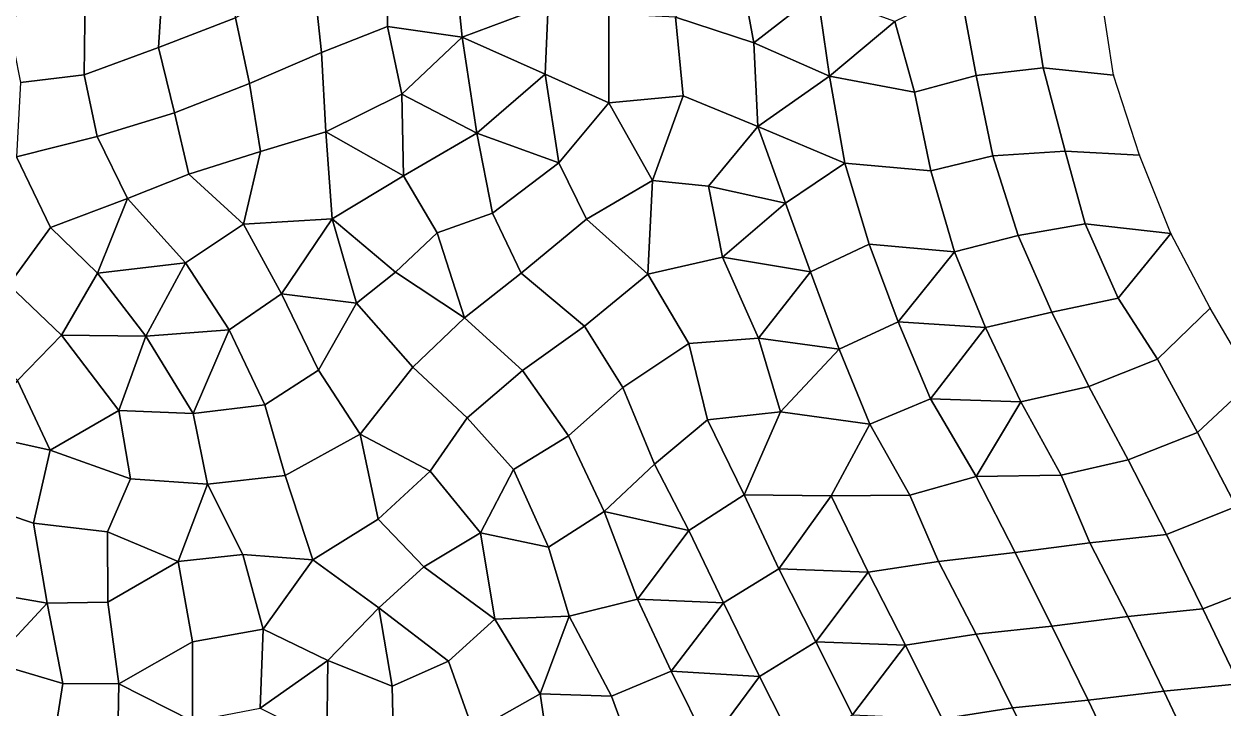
# Model space of a CAD drawing. Extents: x 380827 to 407438, y 6452886 to 6483357.
# Drawn here: x 389586 to 391290, y 6460430 to 6461401 of the extents above; entities that cross this region are included whole.
import ezdxf

# ---------------------------------------------------------------- set-up
doc = ezdxf.new("R2010")
doc.units = 0
for name, color, linetype in [('MESH_BOUND', 25, 'CONTINUOUS'), ('MESH_ELEMS', 18, 'CONTINUOUS'), ('MESH_NODES', 18, 'CONTINUOUS')]:
    doc.layers.add(name, color=color, linetype=linetype)

msp = doc.modelspace()

# ---------------------------------------------------------------- linework, layer by layer
at = {"layer": 'MESH_BOUND', "color": 25}
for points in [[(391134.374, 6461328.75, 0.001), (391116.439, 6461446.69, -0.007)], [(391171.399, 6461215.07, 0.001), (391134.374, 6461328.75, 0.001)], [(391215.744, 6461103.86, -0.003), (391171.399, 6461215.07, 0.001)], [(391271.408, 6460997.89, -0.003), (391215.744, 6461103.86, -0.003)], [(391332.056, 6460894.66, -0.005), (391271.408, 6460997.89, -0.003)]]:
    msp.add_polyline3d(points, dxfattribs=at)
at = {"layer": 'MESH_ELEMS', "color": 178}
for points in [[(390197.522, 6461493.98, -2.33), (390208.848, 6461382.65, -1.978), (390330.913, 6461427.93, -2.195), (390303.387, 6461553.18, -2.513)], [(389784.901, 6461486.44, -5.075), (389777.451, 6461367.98, -5.063), (389886.534, 6461409.96, -4.87), (389891.932, 6461528.16, -4.896)], [(390008.975, 6461360.8, -3.052), (390102.707, 6461397.76, -2.614), (390102.982, 6461496.61, -2.445), (389997.289, 6461471.88, -4.606)], [(390102.982, 6461496.61, -2.445), (390102.707, 6461397.76, -2.614), (390208.848, 6461382.65, -1.978), (390197.522, 6461493.98, -2.33)], [(390599.708, 6461502.75, -2.413), (390511.966, 6461411.34, -2.375), (390623.448, 6461374.45, -1.92), (390599.708, 6461502.75, -2.413)], [(390713.558, 6461445.43, -1.792), (390599.708, 6461502.75, -2.413), (390623.448, 6461374.45, -1.92), (390713.558, 6461445.43, -1.792)], [(389671.957, 6461329.3, -5.194), (389777.451, 6461367.98, -5.063), (389784.901, 6461486.44, -5.075), (389673.01, 6461443.41, -5.192)], [(389886.534, 6461409.96, -4.87), (389906.832, 6461316.84, -4.743), (390008.975, 6461360.8, -3.052), (389997.289, 6461471.88, -4.606)], [(390939.193, 6461328.5, -0.008), (391034.572, 6461339.1, 0.012), (391015.511, 6461458.82, -0.428), (390916.348, 6461450.37, -0.01)], [(391015.511, 6461458.82, -0.428), (391034.572, 6461339.1, 0.012), (391134.374, 6461328.75, 0.001), (391116.439, 6461446.69, -0.007)], [(389581.373, 6461318.5, -5.197), (389671.957, 6461329.3, -5.194), (389673.01, 6461443.41, -5.192), (389563.3, 6461409.23, -5.075)], [(390713.558, 6461445.43, -1.792), (390623.448, 6461374.45, -1.92), (390730.805, 6461327.48, -1.744), (390713.558, 6461445.43, -1.792)], [(390823.778, 6461405.1, -1.715), (390713.558, 6461445.43, -1.792), (390730.805, 6461327.48, -1.744), (390823.778, 6461405.1, -1.715)], [(390823.778, 6461405.1, -1.715), (390851.301, 6461304.7, -0.01), (390939.193, 6461328.5, -0.008), (390916.348, 6461450.37, -0.01)], [(390330.913, 6461427.93, -2.195), (390208.848, 6461382.65, -1.978), (390326.542, 6461330.16, -2.12), (390330.913, 6461427.93, -2.195)], [(390330.913, 6461427.93, -2.195), (390326.542, 6461330.16, -2.12), (390417.431, 6461289.68, -2.334), (390417.267, 6461415.87, -2.351)], [(389777.451, 6461367.98, -5.063), (389799.878, 6461275.07, -4.993), (389906.832, 6461316.84, -4.743), (389886.534, 6461409.96, -4.87)], [(390417.267, 6461415.87, -2.351), (390417.431, 6461289.68, -2.334), (390522.867, 6461299.5, -2.04), (390511.966, 6461411.34, -2.375)], [(390522.867, 6461299.5, -2.04), (390628.706, 6461256.01, -0.293), (390623.448, 6461374.45, -1.92), (390511.966, 6461411.34, -2.375)], [(390008.975, 6461360.8, -3.052), (390014.984, 6461248.24, -0.584), (390123.062, 6461301.99, -0.871), (390102.707, 6461397.76, -2.614)], [(390208.848, 6461382.65, -1.978), (390102.707, 6461397.76, -2.614), (390123.062, 6461301.99, -0.871), (390208.848, 6461382.65, -1.978)], [(390823.778, 6461405.1, -1.715), (390730.805, 6461327.48, -1.744), (390851.301, 6461304.7, -0.01), (390823.778, 6461405.1, -1.715)], [(390208.848, 6461382.65, -1.978), (390123.062, 6461301.99, -0.871), (390229.576, 6461246.55, -1.044), (390208.848, 6461382.65, -1.978)], [(390326.542, 6461330.16, -2.12), (390208.848, 6461382.65, -1.978), (390229.576, 6461246.55, -1.044), (390326.542, 6461330.16, -2.12)], [(390730.805, 6461327.48, -1.744), (390623.448, 6461374.45, -1.92), (390628.706, 6461256.01, -0.293), (390730.805, 6461327.48, -1.744)], [(389671.957, 6461329.3, -5.194), (389690.355, 6461241.53, -5.144), (389799.878, 6461275.07, -4.993), (389777.451, 6461367.98, -5.063)], [(389922.187, 6461220.54, -3.383), (390014.984, 6461248.24, -0.584), (390008.975, 6461360.8, -3.052), (389906.832, 6461316.84, -4.743)], [(390939.193, 6461328.5, -0.008), (390962.945, 6461214.28, -0.01), (391065.544, 6461220.84, -0.011), (391034.572, 6461339.1, 0.012)], [(391034.572, 6461339.1, 0.012), (391065.544, 6461220.84, -0.011), (391171.399, 6461215.07, 0.001), (391134.374, 6461328.75, 0.001)], [(389575.779, 6461212.52, -5.234), (389690.355, 6461241.53, -5.144), (389671.957, 6461329.3, -5.194), (389581.373, 6461318.5, -5.197)], [(390326.542, 6461330.16, -2.12), (390229.576, 6461246.55, -1.044), (390345.988, 6461204.33, -2.23), (390326.542, 6461330.16, -2.12)], [(390417.431, 6461289.68, -2.334), (390326.542, 6461330.16, -2.12), (390345.988, 6461204.33, -2.23), (390417.431, 6461289.68, -2.334)], [(390730.805, 6461327.48, -1.744), (390628.706, 6461256.01, -0.293), (390752.352, 6461203.9, -0.011), (390730.805, 6461327.48, -1.744)], [(390730.805, 6461327.48, -1.744), (390752.352, 6461203.9, -0.011), (390874.552, 6461192.67, -0.01), (390851.301, 6461304.7, -0.01)], [(390874.552, 6461192.67, -0.01), (390962.945, 6461214.28, -0.01), (390939.193, 6461328.5, -0.008), (390851.301, 6461304.7, -0.01)], [(389799.878, 6461275.07, -4.993), (389820.393, 6461187.94, -4.907), (389922.187, 6461220.54, -3.383), (389906.832, 6461316.84, -4.743)], [(390123.062, 6461301.99, -0.871), (390014.984, 6461248.24, -0.584), (390125.423, 6461185.76, -0.453), (390123.062, 6461301.99, -0.871)], [(390229.576, 6461246.55, -1.044), (390123.062, 6461301.99, -0.871), (390125.423, 6461185.76, -0.453), (390229.576, 6461246.55, -1.044)], [(390345.988, 6461204.33, -2.23), (390385.607, 6461124.13, -0.257), (390479.119, 6461179.01, -0.351), (390417.431, 6461289.68, -2.334)], [(390522.867, 6461299.5, -2.04), (390417.431, 6461289.68, -2.334), (390479.119, 6461179.01, -0.351), (390522.867, 6461299.5, -2.04)], [(390479.119, 6461179.01, -0.351), (390558.757, 6461171.23, -0.306), (390628.706, 6461256.01, -0.293), (390522.867, 6461299.5, -2.04)], [(389690.355, 6461241.53, -5.144), (389733.209, 6461153.8, -5.049), (389820.393, 6461187.94, -4.907), (389799.878, 6461275.07, -4.993)], [(390668.415, 6461146.82, -0.01), (390628.706, 6461256.01, -0.293), (390558.757, 6461171.23, -0.306), (390668.415, 6461146.82, -0.01)], [(390752.352, 6461203.9, -0.011), (390628.706, 6461256.01, -0.293), (390668.415, 6461146.82, -0.01), (390752.352, 6461203.9, -0.011)], [(389575.779, 6461212.52, -5.234), (389623.84, 6461112.38, -5.196), (389733.209, 6461153.8, -5.049), (389690.355, 6461241.53, -5.144)], [(389898.011, 6461117.35, -1.968), (390024.105, 6461124.48, -0.482), (390014.984, 6461248.24, -0.584), (389922.187, 6461220.54, -3.383)], [(390125.423, 6461185.76, -0.453), (390014.984, 6461248.24, -0.584), (390024.105, 6461124.48, -0.482), (390125.423, 6461185.76, -0.453)], [(390125.423, 6461185.76, -0.453), (390173.305, 6461104.64, -0.587), (390251.842, 6461132.84, -1.991), (390229.576, 6461246.55, -1.044)], [(390345.988, 6461204.33, -2.23), (390229.576, 6461246.55, -1.044), (390251.842, 6461132.84, -1.991), (390345.988, 6461204.33, -2.23)], [(389922.187, 6461220.54, -3.383), (389820.393, 6461187.94, -4.907), (389898.011, 6461117.35, -1.968), (389922.187, 6461220.54, -3.383)], [(390962.945, 6461214.28, -0.01), (390998.888, 6461101.11, -0.01), (391094.136, 6461117.54, -0.01), (391065.544, 6461220.84, -0.011)], [(391065.544, 6461220.84, -0.011), (391094.136, 6461117.54, -0.01), (391215.744, 6461103.86, -0.003), (391171.399, 6461215.07, 0.001)], [(389485.996, 6461125.01, -5.191), (389564.922, 6461031.1, -5.296), (389623.84, 6461112.38, -5.196), (389575.779, 6461212.52, -5.234)], [(390251.842, 6461132.84, -1.991), (390292.596, 6461047.6, -1.951), (390385.607, 6461124.13, -0.257), (390345.988, 6461204.33, -2.23)], [(390668.415, 6461146.82, -0.01), (390703.851, 6461049.31, -0.017), (390786.937, 6461088.61, -0.013), (390752.352, 6461203.9, -0.011)], [(390786.937, 6461088.61, -0.013), (390908.143, 6461077.84, -0.01), (390874.552, 6461192.67, -0.01), (390752.352, 6461203.9, -0.011)], [(390874.552, 6461192.67, -0.01), (390908.143, 6461077.84, -0.01), (390998.888, 6461101.11, -0.01), (390962.945, 6461214.28, -0.01)], [(389733.209, 6461153.8, -5.049), (389815.619, 6461062.08, -4.594), (389898.011, 6461117.35, -1.968), (389820.393, 6461187.94, -4.907)], [(390024.105, 6461124.48, -0.482), (390114.062, 6461048.75, -0.479), (390173.305, 6461104.64, -0.587), (390125.423, 6461185.76, -0.453)], [(390479.119, 6461179.01, -0.351), (390385.607, 6461124.13, -0.257), (390472.612, 6461046.04, -0.45), (390479.119, 6461179.01, -0.351)], [(390479.119, 6461179.01, -0.351), (390472.612, 6461046.04, -0.45), (390578.858, 6461070.03, -0.16), (390558.757, 6461171.23, -0.306)], [(390668.415, 6461146.82, -0.01), (390558.757, 6461171.23, -0.306), (390578.858, 6461070.03, -0.16), (390668.415, 6461146.82, -0.01)], [(389733.209, 6461153.8, -5.049), (389623.84, 6461112.38, -5.196), (389690.765, 6461047.64, -5.127), (389733.209, 6461153.8, -5.049)], [(389733.209, 6461153.8, -5.049), (389690.765, 6461047.64, -5.127), (389815.619, 6461062.08, -4.594), (389733.209, 6461153.8, -5.049)], [(390668.415, 6461146.82, -0.01), (390578.858, 6461070.03, -0.16), (390703.851, 6461049.31, -0.017), (390668.415, 6461146.82, -0.01)], [(390024.105, 6461124.48, -0.482), (389898.011, 6461117.35, -1.968), (389952.301, 6461018.18, -0.616), (390024.105, 6461124.48, -0.482)], [(390024.105, 6461124.48, -0.482), (389952.301, 6461018.18, -0.616), (390058.656, 6461004.93, -0.493), (390024.105, 6461124.48, -0.482)], [(390114.062, 6461048.75, -0.479), (390024.105, 6461124.48, -0.482), (390058.656, 6461004.93, -0.493), (390114.062, 6461048.75, -0.479)], [(390212.061, 6460984.2, -1.571), (390292.596, 6461047.6, -1.951), (390251.842, 6461132.84, -1.991), (390173.305, 6461104.64, -0.587)], [(390292.596, 6461047.6, -1.951), (390382.533, 6460972.18, -0.287), (390472.612, 6461046.04, -0.45), (390385.607, 6461124.13, -0.257)], [(390998.888, 6461101.11, -0.01), (391046.646, 6460992.34, -0.01), (391140.963, 6461012.2, -0.01), (391094.136, 6461117.54, -0.01)], [(391215.744, 6461103.86, -0.003), (391094.136, 6461117.54, -0.01), (391140.963, 6461012.2, -0.01), (391215.744, 6461103.86, -0.003)], [(389564.922, 6461031.1, -5.296), (389639.394, 6460959.55, -5.213), (389690.765, 6461047.64, -5.127), (389623.84, 6461112.38, -5.196)], [(389877.835, 6460967.03, -1.053), (389952.301, 6461018.18, -0.616), (389898.011, 6461117.35, -1.968), (389815.619, 6461062.08, -4.594)], [(390173.305, 6461104.64, -0.587), (390114.062, 6461048.75, -0.479), (390212.061, 6460984.2, -1.571), (390173.305, 6461104.64, -0.587)], [(390908.143, 6461077.84, -0.01), (390952.263, 6460970.21, -0.01), (391046.646, 6460992.34, -0.01), (390998.888, 6461101.11, -0.01)], [(391140.963, 6461012.2, -0.01), (391196.988, 6460925.59, -0.01), (391271.408, 6460997.89, -0.003), (391215.744, 6461103.86, -0.003)], [(390744.453, 6460939.54, -0.121), (390828.185, 6460978.18, -0.08), (390786.937, 6461088.61, -0.013), (390703.851, 6461049.31, -0.017)], [(390908.143, 6461077.84, -0.01), (390786.937, 6461088.61, -0.013), (390828.185, 6460978.18, -0.08), (390908.143, 6461077.84, -0.01)], [(390472.612, 6461046.04, -0.45), (390530.71, 6460947.71, -0.607), (390630.056, 6460955.34, -0.435), (390578.858, 6461070.03, -0.16)], [(390703.851, 6461049.31, -0.017), (390578.858, 6461070.03, -0.16), (390630.056, 6460955.34, -0.435), (390703.851, 6461049.31, -0.017)], [(390908.143, 6461077.84, -0.01), (390828.185, 6460978.18, -0.08), (390952.263, 6460970.21, -0.01), (390908.143, 6461077.84, -0.01)], [(389815.619, 6461062.08, -4.594), (389690.765, 6461047.64, -5.127), (389759.557, 6460958.26, -3.478), (389815.619, 6461062.08, -4.594)], [(389815.619, 6461062.08, -4.594), (389759.557, 6460958.26, -3.478), (389877.835, 6460967.03, -1.053), (389815.619, 6461062.08, -4.594)], [(390703.851, 6461049.31, -0.017), (390630.056, 6460955.34, -0.435), (390744.453, 6460939.54, -0.121), (390703.851, 6461049.31, -0.017)], [(389690.765, 6461047.64, -5.127), (389639.394, 6460959.55, -5.213), (389759.557, 6460958.26, -3.478), (389690.765, 6461047.64, -5.127)], [(390058.656, 6461004.93, -0.493), (390138.958, 6460913.97, -0.604), (390212.061, 6460984.2, -1.571), (390114.062, 6461048.75, -0.479)], [(390212.061, 6460984.2, -1.571), (390294.789, 6460909.17, -0.602), (390382.533, 6460972.18, -0.287), (390292.596, 6461047.6, -1.951)], [(390382.533, 6460972.18, -0.287), (390437.321, 6460885.24, -0.664), (390530.71, 6460947.71, -0.607), (390472.612, 6461046.04, -0.45)], [(389497.697, 6460968.99, -5.393), (389576.93, 6460894.95, -5.386), (389639.394, 6460959.55, -5.213), (389564.922, 6461031.1, -5.296)], [(389877.835, 6460967.03, -1.053), (389928.33, 6460860.61, -0.51), (390004.63, 6460909.76, -0.463), (389952.301, 6461018.18, -0.616)], [(390058.656, 6461004.93, -0.493), (389952.301, 6461018.18, -0.616), (390004.63, 6460909.76, -0.463), (390058.656, 6461004.93, -0.493)], [(390004.63, 6460909.76, -0.463), (390064.081, 6460818.87, -0.615), (390138.958, 6460913.97, -0.604), (390058.656, 6461004.93, -0.493)], [(391046.646, 6460992.34, -0.01), (391099.141, 6460886.46, -0.01), (391196.988, 6460925.59, -0.01), (391140.963, 6461012.2, -0.01)], [(390138.958, 6460913.97, -0.604), (390215.926, 6460842.09, -1.24), (390294.789, 6460909.17, -0.602), (390212.061, 6460984.2, -1.571)], [(390952.263, 6460970.21, -0.01), (391002.569, 6460864.76, -0.029), (391099.141, 6460886.46, -0.01), (391046.646, 6460992.34, -0.01)], [(391253.569, 6460821.26, -0.01), (391332.056, 6460894.66, -0.005), (391271.408, 6460997.89, -0.003), (391196.988, 6460925.59, -0.01)], [(389877.835, 6460967.03, -1.053), (389759.557, 6460958.26, -3.478), (389826.775, 6460848.44, -1.53), (389877.835, 6460967.03, -1.053)], [(389877.835, 6460967.03, -1.053), (389826.775, 6460848.44, -1.53), (389928.33, 6460860.61, -0.51), (389877.835, 6460967.03, -1.053)], [(390294.789, 6460909.17, -0.602), (390359.89, 6460816.37, -0.673), (390437.321, 6460885.24, -0.664), (390382.533, 6460972.18, -0.287)], [(390744.453, 6460939.54, -0.121), (390787.933, 6460833.03, -0.266), (390874.131, 6460869.17, -0.329), (390828.185, 6460978.18, -0.08)], [(390952.263, 6460970.21, -0.01), (390828.185, 6460978.18, -0.08), (390874.131, 6460869.17, -0.329), (390952.263, 6460970.21, -0.01)], [(390952.263, 6460970.21, -0.01), (390874.131, 6460869.17, -0.329), (391002.569, 6460864.76, -0.029), (390952.263, 6460970.21, -0.01)], [(389576.93, 6460894.95, -5.386), (389623.221, 6460796.08, -1.813), (389720.944, 6460852.27, -1.117), (389639.394, 6460959.55, -5.213)], [(389759.557, 6460958.26, -3.478), (389639.394, 6460959.55, -5.213), (389720.944, 6460852.27, -1.117), (389759.557, 6460958.26, -3.478)], [(389759.557, 6460958.26, -3.478), (389720.944, 6460852.27, -1.117), (389826.775, 6460848.44, -1.53), (389759.557, 6460958.26, -3.478)], [(390437.321, 6460885.24, -0.664), (390482.175, 6460776.12, -0.551), (390557.536, 6460839.13, -0.63), (390530.71, 6460947.71, -0.607)], [(390530.71, 6460947.71, -0.607), (390557.536, 6460839.13, -0.63), (390661.187, 6460850.77, -0.468), (390630.056, 6460955.34, -0.435)], [(390744.453, 6460939.54, -0.121), (390630.056, 6460955.34, -0.435), (390661.187, 6460850.77, -0.468), (390744.453, 6460939.54, -0.121)], [(390744.453, 6460939.54, -0.121), (390661.187, 6460850.77, -0.468), (390787.933, 6460833.03, -0.266), (390744.453, 6460939.54, -0.121)], [(390064.081, 6460818.87, -0.615), (390163.189, 6460766.4, -0.676), (390215.926, 6460842.09, -1.24), (390138.958, 6460913.97, -0.604)], [(391099.141, 6460886.46, -0.01), (391154.91, 6460782.27, -0.013), (391253.569, 6460821.26, -0.01), (391196.988, 6460925.59, -0.01)], [(389928.33, 6460860.61, -0.51), (389957.542, 6460759.98, -0.608), (390064.081, 6460818.87, -0.615), (390004.63, 6460909.76, -0.463)], [(390215.926, 6460842.09, -1.24), (390281.991, 6460768.66, -0.766), (390359.89, 6460816.37, -0.673), (390294.789, 6460909.17, -0.602)], [(389576.93, 6460894.95, -5.386), (389512.69, 6460820.54, -5.882), (389623.221, 6460796.08, -1.813), (389576.93, 6460894.95, -5.386)], [(390359.89, 6460816.37, -0.673), (390410.545, 6460708.88, -0.913), (390482.175, 6460776.12, -0.551), (390437.321, 6460885.24, -0.664)], [(391002.569, 6460864.76, -0.029), (391059.873, 6460760.63, -0.174), (391154.91, 6460782.27, -0.013), (391099.141, 6460886.46, -0.01)], [(391308.399, 6460716.33, -0.01), (391388.746, 6460789.23, -0.001), (391332.056, 6460894.66, -0.005), (391253.569, 6460821.26, -0.01)], [(390787.933, 6460833.03, -0.266), (390844.999, 6460732.23, -0.479), (390938.931, 6460758.55, -0.533), (390874.131, 6460869.17, -0.329)], [(391002.569, 6460864.76, -0.029), (390874.131, 6460869.17, -0.329), (390938.931, 6460758.55, -0.533), (391002.569, 6460864.76, -0.029)], [(391002.569, 6460864.76, -0.029), (390938.931, 6460758.55, -0.533), (391059.873, 6460760.63, -0.174), (391002.569, 6460864.76, -0.029)], [(389720.944, 6460852.27, -1.117), (389623.221, 6460796.08, -1.813), (389737.736, 6460755.51, -1.341), (389720.944, 6460852.27, -1.117)], [(389737.736, 6460755.51, -1.341), (389847.212, 6460748, -1.203), (389826.775, 6460848.44, -1.53), (389720.944, 6460852.27, -1.117)], [(389826.775, 6460848.44, -1.53), (389847.212, 6460748, -1.203), (389957.542, 6460759.98, -0.608), (389928.33, 6460860.61, -0.51)], [(390661.187, 6460850.77, -0.468), (390557.536, 6460839.13, -0.63), (390609.315, 6460732.69, -0.347), (390661.187, 6460850.77, -0.468)], [(390609.315, 6460732.69, -0.347), (390733.058, 6460731.23, -0.386), (390787.933, 6460833.03, -0.266), (390661.187, 6460850.77, -0.468)], [(390163.189, 6460766.4, -0.676), (390234.925, 6460678.95, -1.622), (390281.991, 6460768.66, -0.766), (390215.926, 6460842.09, -1.24)], [(390482.175, 6460776.12, -0.551), (390530.915, 6460682.09, -0.948), (390609.315, 6460732.69, -0.347), (390557.536, 6460839.13, -0.63)], [(390844.999, 6460732.23, -0.479), (390787.933, 6460833.03, -0.266), (390733.058, 6460731.23, -0.386), (390844.999, 6460732.23, -0.479)], [(389494.098, 6460728, -6.489), (389599.834, 6460692.67, -4.58), (389623.221, 6460796.08, -1.813), (389512.69, 6460820.54, -5.882)], [(389957.542, 6460759.98, -0.608), (389996.767, 6460640.4, -0.949), (390089.371, 6460698.19, -0.845), (390064.081, 6460818.87, -0.615)], [(390163.189, 6460766.4, -0.676), (390064.081, 6460818.87, -0.615), (390089.371, 6460698.19, -0.845), (390163.189, 6460766.4, -0.676)], [(390281.991, 6460768.66, -0.766), (390331.595, 6460658.19, -1.118), (390410.545, 6460708.88, -0.913), (390359.89, 6460816.37, -0.673)], [(391209.572, 6460676.41, -0.019), (391308.399, 6460716.33, -0.01), (391253.569, 6460821.26, -0.01), (391154.91, 6460782.27, -0.013)], [(389599.834, 6460692.67, -4.58), (389705.042, 6460680.01, -1.858), (389737.736, 6460755.51, -1.341), (389623.221, 6460796.08, -1.813)], [(391059.873, 6460760.63, -0.174), (391100.679, 6460664.31, -0.237), (391209.572, 6460676.41, -0.019), (391154.91, 6460782.27, -0.013)], [(389847.212, 6460748, -1.203), (389897.326, 6460647.85, -0.935), (389996.767, 6460640.4, -0.949), (389957.542, 6460759.98, -0.608)], [(390089.371, 6460698.19, -0.845), (390154.509, 6460630.65, -1.121), (390234.925, 6460678.95, -1.622), (390163.189, 6460766.4, -0.676)], [(390281.991, 6460768.66, -0.766), (390234.925, 6460678.95, -1.622), (390331.595, 6460658.19, -1.118), (390281.991, 6460768.66, -0.766)], [(390482.175, 6460776.12, -0.551), (390410.545, 6460708.88, -0.913), (390530.915, 6460682.09, -0.948), (390482.175, 6460776.12, -0.551)], [(390938.931, 6460758.55, -0.533), (390994.366, 6460650.61, -0.519), (391100.679, 6460664.31, -0.237), (391059.873, 6460760.63, -0.174)], [(389737.736, 6460755.51, -1.341), (389705.042, 6460680.01, -1.858), (389805.482, 6460637.78, -1.192), (389847.212, 6460748, -1.203)], [(389847.212, 6460748, -1.203), (389805.482, 6460637.78, -1.192), (389897.326, 6460647.85, -0.935), (389847.212, 6460748, -1.203)], [(390844.999, 6460732.23, -0.479), (390885.422, 6460638.17, -0.694), (390994.366, 6460650.61, -0.519), (390938.931, 6460758.55, -0.533)], [(389490.643, 6460601.07, -6.793), (389619.288, 6460578.98, -5.55), (389599.834, 6460692.67, -4.58), (389494.098, 6460728, -6.489)], [(390530.915, 6460682.09, -0.948), (390580.168, 6460579.18, -0.622), (390658.831, 6460627.75, -0.53), (390609.315, 6460732.69, -0.347)], [(390733.058, 6460731.23, -0.386), (390609.315, 6460732.69, -0.347), (390658.831, 6460627.75, -0.53), (390733.058, 6460731.23, -0.386)], [(390733.058, 6460731.23, -0.386), (390658.831, 6460627.75, -0.53), (390785.924, 6460622.75, -0.629), (390733.058, 6460731.23, -0.386)], [(390733.058, 6460731.23, -0.386), (390785.924, 6460622.75, -0.629), (390885.422, 6460638.17, -0.694), (390844.999, 6460732.23, -0.479)], [(390331.595, 6460658.19, -1.118), (390360.963, 6460560.57, -1.321), (390458.029, 6460584.32, -1.07), (390410.545, 6460708.88, -0.913)], [(390530.915, 6460682.09, -0.948), (390410.545, 6460708.88, -0.913), (390458.029, 6460584.32, -1.07), (390530.915, 6460682.09, -0.948)], [(391261.233, 6460570.96, -0.224), (391360.904, 6460609.47, -0.01), (391308.399, 6460716.33, -0.01), (391209.572, 6460676.41, -0.019)], [(389599.834, 6460692.67, -4.58), (389619.288, 6460578.98, -5.55), (389705.517, 6460580.14, -4.002), (389705.042, 6460680.01, -1.858)], [(389996.767, 6460640.4, -0.949), (390090.591, 6460572.12, -0.881), (390154.509, 6460630.65, -1.121), (390089.371, 6460698.19, -0.845)], [(389705.042, 6460680.01, -1.858), (389705.517, 6460580.14, -4.002), (389805.482, 6460637.78, -1.192), (389705.042, 6460680.01, -1.858)], [(390234.925, 6460678.95, -1.622), (390154.509, 6460630.65, -1.121), (390255.369, 6460556.25, -1.444), (390234.925, 6460678.95, -1.622)], [(390234.925, 6460678.95, -1.622), (390255.369, 6460556.25, -1.444), (390360.963, 6460560.57, -1.321), (390331.595, 6460658.19, -1.118)], [(390530.915, 6460682.09, -0.948), (390458.029, 6460584.32, -1.07), (390580.168, 6460579.18, -0.622), (390530.915, 6460682.09, -0.948)], [(391154.462, 6460559.97, -0.446), (391261.233, 6460570.96, -0.224), (391209.572, 6460676.41, -0.019), (391100.679, 6460664.31, -0.237)], [(390994.366, 6460650.61, -0.519), (391046.6, 6460546.29, -1.64), (391154.462, 6460559.97, -0.446), (391100.679, 6460664.31, -0.237)], [(389805.482, 6460637.78, -1.192), (389825.875, 6460524.11, -1.759), (389926.067, 6460541.89, -1.245), (389897.326, 6460647.85, -0.935)], [(389996.767, 6460640.4, -0.949), (389897.326, 6460647.85, -0.935), (389926.067, 6460541.89, -1.245), (389996.767, 6460640.4, -0.949)], [(389926.067, 6460541.89, -1.245), (390018.01, 6460497.2, -1.539), (390090.591, 6460572.12, -0.881), (389996.767, 6460640.4, -0.949)], [(390885.422, 6460638.17, -0.694), (390939.052, 6460534.91, -0.547), (391046.6, 6460546.29, -1.64), (390994.366, 6460650.61, -0.519)], [(389705.517, 6460580.14, -4.002), (389720.957, 6460464.4, -5.844), (389825.875, 6460524.11, -1.759), (389805.482, 6460637.78, -1.192)], [(390154.509, 6460630.65, -1.121), (390090.591, 6460572.12, -0.881), (390189.175, 6460496.4, -1.489), (390255.369, 6460556.25, -1.444)], [(390580.168, 6460579.18, -0.622), (390631.314, 6460474.86, -0.775), (390711.271, 6460524.11, -0.691), (390658.831, 6460627.75, -0.53)], [(390785.924, 6460622.75, -0.629), (390658.831, 6460627.75, -0.53), (390711.271, 6460524.11, -0.691), (390785.924, 6460622.75, -0.629)], [(390785.924, 6460622.75, -0.629), (390838.622, 6460519.29, -0.702), (390939.052, 6460534.91, -0.547), (390885.422, 6460638.17, -0.694)], [(390785.924, 6460622.75, -0.629), (390711.271, 6460524.11, -0.691), (390838.622, 6460519.29, -0.702), (390785.924, 6460622.75, -0.629)], [(391261.233, 6460570.96, -0.224), (391312.477, 6460464.17, -0.089), (391412.037, 6460501.8, -0.01), (391360.904, 6460609.47, -0.01)], [(389619.288, 6460578.98, -5.55), (389490.643, 6460601.07, -6.793), (389540.464, 6460494.36, -6.753), (389619.288, 6460578.98, -5.55)], [(389619.288, 6460578.98, -5.55), (389540.464, 6460494.36, -6.753), (389641.468, 6460464.71, -6.325), (389619.288, 6460578.98, -5.55)], [(389641.468, 6460464.71, -6.325), (389720.957, 6460464.4, -5.844), (389705.517, 6460580.14, -4.002), (389619.288, 6460578.98, -5.55)], [(390360.963, 6460560.57, -1.321), (390420.987, 6460446.54, -1.369), (390505.879, 6460482.32, -0.907), (390458.029, 6460584.32, -1.07)], [(390580.168, 6460579.18, -0.622), (390458.029, 6460584.32, -1.07), (390505.879, 6460482.32, -0.907), (390580.168, 6460579.18, -0.622)], [(390580.168, 6460579.18, -0.622), (390505.879, 6460482.32, -0.907), (390631.314, 6460474.86, -0.775), (390580.168, 6460579.18, -0.622)], [(390109.246, 6460461.02, -1.632), (390090.591, 6460572.12, -0.881), (390018.01, 6460497.2, -1.539), (390109.246, 6460461.02, -1.632)], [(390090.591, 6460572.12, -0.881), (390109.246, 6460461.02, -1.632), (390189.175, 6460496.4, -1.489), (390090.591, 6460572.12, -0.881)], [(390189.175, 6460496.4, -1.489), (390225.051, 6460396.58, -1.735), (390319.73, 6460450.1, -1.85), (390255.369, 6460556.25, -1.444)], [(390360.963, 6460560.57, -1.321), (390255.369, 6460556.25, -1.444), (390319.73, 6460450.1, -1.85), (390360.963, 6460560.57, -1.321)], [(390360.963, 6460560.57, -1.321), (390319.73, 6460450.1, -1.85), (390420.987, 6460446.54, -1.369), (390360.963, 6460560.57, -1.321)], [(391098.447, 6460440.9, -1.91), (391205.904, 6460453.74, -0.825), (391154.462, 6460559.97, -0.446), (391046.6, 6460546.29, -1.64)], [(391205.904, 6460453.74, -0.825), (391312.477, 6460464.17, -0.089), (391261.233, 6460570.96, -0.224), (391154.462, 6460559.97, -0.446)], [(389825.875, 6460524.11, -1.759), (389825.791, 6460411.06, -6.004), (389921.621, 6460429.83, -2.695), (389926.067, 6460541.89, -1.245)], [(390018.01, 6460497.2, -1.539), (389926.067, 6460541.89, -1.245), (389921.621, 6460429.83, -2.695), (390018.01, 6460497.2, -1.539)], [(390939.052, 6460534.91, -0.547), (390991.001, 6460430.01, -1.004), (391098.447, 6460440.9, -1.91), (391046.6, 6460546.29, -1.64)], [(389825.875, 6460524.11, -1.759), (389720.957, 6460464.4, -5.844), (389825.791, 6460411.06, -6.004), (389825.875, 6460524.11, -1.759)], [(390631.314, 6460474.86, -0.775), (390683.712, 6460370.97, -1.353), (390763.614, 6460420.02, -0.829), (390711.271, 6460524.11, -0.691)], [(390838.622, 6460519.29, -0.702), (390711.271, 6460524.11, -0.691), (390763.614, 6460420.02, -0.829), (390838.622, 6460519.29, -0.702)], [(390838.622, 6460519.29, -0.702), (390890.843, 6460414.67, -1.457), (390991.001, 6460430.01, -1.004), (390939.052, 6460534.91, -0.547)], [(390838.622, 6460519.29, -0.702), (390763.614, 6460420.02, -0.829), (390890.843, 6460414.67, -1.457), (390838.622, 6460519.29, -0.702)], [(389539.889, 6460385.46, -6.976), (389626.479, 6460368.54, -6.756), (389641.468, 6460464.71, -6.325), (389540.464, 6460494.36, -6.753)], [(390018.01, 6460497.2, -1.539), (389921.621, 6460429.83, -2.695), (390016.59, 6460381.85, -3.732), (390018.01, 6460497.2, -1.539)], [(390016.59, 6460381.85, -3.732), (390111.621, 6460358.52, -2.358), (390109.246, 6460461.02, -1.632), (390018.01, 6460497.2, -1.539)], [(390109.246, 6460461.02, -1.632), (390111.621, 6460358.52, -2.358), (390225.051, 6460396.58, -1.735), (390189.175, 6460496.4, -1.489)], [(390420.987, 6460446.54, -1.369), (390455.773, 6460352.6, -1.445), (390558.441, 6460376.1, -0.994), (390505.879, 6460482.32, -0.907)], [(390631.314, 6460474.86, -0.775), (390505.879, 6460482.32, -0.907), (390558.441, 6460376.1, -0.994), (390631.314, 6460474.86, -0.775)], [(390631.314, 6460474.86, -0.775), (390558.441, 6460376.1, -0.994), (390683.712, 6460370.97, -1.353), (390631.314, 6460474.86, -0.775)], [(389626.479, 6460368.54, -6.756), (389718.468, 6460336.77, -6.513), (389720.957, 6460464.4, -5.844), (389641.468, 6460464.71, -6.325)], [(389825.791, 6460411.06, -6.004), (389720.957, 6460464.4, -5.844), (389718.468, 6460336.77, -6.513), (389825.791, 6460411.06, -6.004)], [(391148.975, 6460334.53, -1.764), (391256.313, 6460347.06, -3.373), (391205.904, 6460453.74, -0.825), (391098.447, 6460440.9, -1.91)], [(391205.904, 6460453.74, -0.825), (391256.313, 6460347.06, -3.373), (391362.817, 6460356.83, -0.693), (391312.477, 6460464.17, -0.089)], [(390319.73, 6460450.1, -1.85), (390225.051, 6460396.58, -1.735), (390337.757, 6460328.24, -2.088), (390319.73, 6460450.1, -1.85)], [(390319.73, 6460450.1, -1.85), (390337.757, 6460328.24, -2.088), (390455.773, 6460352.6, -1.445), (390420.987, 6460446.54, -1.369)], [(391041.879, 6460324.35, -2.316), (391148.975, 6460334.53, -1.764), (391098.447, 6460440.9, -1.91), (390991.001, 6460430.01, -1.004)], [(390890.843, 6460414.67, -1.457), (390941.857, 6460309.25, -2.603), (391041.879, 6460324.35, -2.316), (390991.001, 6460430.01, -1.004)]]:
    msp.add_3dface(points, dxfattribs=at)
at = {"layer": 'MESH_NODES', "color": 18}
for p in [(390102.707, 6461397.76, -2.614), (390208.848, 6461382.65, -1.978), (390623.448, 6461374.45, -1.92), (389777.451, 6461367.98, -5.063), (390008.975, 6461360.8, -3.052), (391034.572, 6461339.1, 0.012), (389671.957, 6461329.3, -5.194), (390326.542, 6461330.16, -2.12), (390730.805, 6461327.48, -1.744), (390939.193, 6461328.5, -0.008), (391134.374, 6461328.75, 0.001), (389906.832, 6461316.84, -4.743), (390123.062, 6461301.99, -0.871), (390417.431, 6461289.68, -2.334), (390522.867, 6461299.5, -2.04), (390851.301, 6461304.7, -0.01), (389799.878, 6461275.07, -4.993), (390628.706, 6461256.01, -0.293), (389690.355, 6461241.53, -5.144), (390014.984, 6461248.24, -0.584), (390229.576, 6461246.55, -1.044), (389922.187, 6461220.54, -3.383), (391065.544, 6461220.84, -0.011), (390345.988, 6461204.33, -2.23), (390752.352, 6461203.9, -0.011), (390962.945, 6461214.28, -0.01), (391171.399, 6461215.07, 0.001), (389820.393, 6461187.94, -4.907), (390125.423, 6461185.76, -0.453), (390874.552, 6461192.67, -0.01), (390479.119, 6461179.01, -0.351), (390558.757, 6461171.23, -0.306), (389733.209, 6461153.8, -5.049), (390668.415, 6461146.82, -0.01), (390024.105, 6461124.48, -0.482), (390251.842, 6461132.84, -1.991), (390385.607, 6461124.13, -0.257), (391094.136, 6461117.54, -0.01), (389623.84, 6461112.38, -5.196), (389898.011, 6461117.35, -1.968), (390173.305, 6461104.64, -0.587), (390998.888, 6461101.11, -0.01), (391215.744, 6461103.86, -0.003), (390786.937, 6461088.61, -0.013), (390578.858, 6461070.03, -0.16), (390908.143, 6461077.84, -0.01), (389815.619, 6461062.08, -4.594), (390703.851, 6461049.31, -0.017), (389690.765, 6461047.64, -5.127), (390114.062, 6461048.75, -0.479), (390292.596, 6461047.6, -1.951), (390472.612, 6461046.04, -0.45), (389952.301, 6461018.18, -0.616), (390058.656, 6461004.93, -0.493), (391140.963, 6461012.2, -0.01), (390212.061, 6460984.2, -1.571), (391046.646, 6460992.34, -0.01), (391271.408, 6460997.89, -0.003), (389877.835, 6460967.03, -1.053), (390382.533, 6460972.18, -0.287), (390828.185, 6460978.18, -0.08), (390952.263, 6460970.21, -0.01), (389639.394, 6460959.55, -5.213), (389759.557, 6460958.26, -3.478), (390530.71, 6460947.71, -0.607), (390630.056, 6460955.34, -0.435), (390744.453, 6460939.54, -0.121), (390138.958, 6460913.97, -0.604), (391196.988, 6460925.59, -0.01), (390004.63, 6460909.76, -0.463), (390294.789, 6460909.17, -0.602), (390437.321, 6460885.24, -0.664), (391099.141, 6460886.46, -0.01), (390874.131, 6460869.17, -0.329), (391002.569, 6460864.76, -0.029), (389720.944, 6460852.27, -1.117), (389826.775, 6460848.44, -1.53), (389928.33, 6460860.61, -0.51), (390661.187, 6460850.77, -0.468), (390215.926, 6460842.09, -1.24), (390557.536, 6460839.13, -0.63), (390787.933, 6460833.03, -0.266), (390064.081, 6460818.87, -0.615), (390359.89, 6460816.37, -0.673), (391253.569, 6460821.26, -0.01), (389623.221, 6460796.08, -1.813), (391154.91, 6460782.27, -0.013), (389957.542, 6460759.98, -0.608), (390163.189, 6460766.4, -0.676), (390281.991, 6460768.66, -0.766), (390482.175, 6460776.12, -0.551), (391059.873, 6460760.63, -0.174), (389737.736, 6460755.51, -1.341), (389847.212, 6460748, -1.203), (390938.931, 6460758.55, -0.533), (390609.315, 6460732.69, -0.347), (390733.058, 6460731.23, -0.386), (390844.999, 6460732.23, -0.479), (390410.545, 6460708.88, -0.913), (389599.834, 6460692.67, -4.58), (390089.371, 6460698.19, -0.845), (389705.042, 6460680.01, -1.858), (390234.925, 6460678.95, -1.622), (390530.915, 6460682.09, -0.948), (391209.572, 6460676.41, -0.019), (390331.595, 6460658.19, -1.118), (391100.679, 6460664.31, -0.237), (389897.326, 6460647.85, -0.935), (389996.767, 6460640.4, -0.949), (390994.366, 6460650.61, -0.519), (389805.482, 6460637.78, -1.192), (390154.509, 6460630.65, -1.121), (390658.831, 6460627.75, -0.53), (390885.422, 6460638.17, -0.694), (390785.924, 6460622.75, -0.629), (389619.288, 6460578.98, -5.55), (389705.517, 6460580.14, -4.002), (390458.029, 6460584.32, -1.07), (390580.168, 6460579.18, -0.622), (390090.591, 6460572.12, -0.881), (390255.369, 6460556.25, -1.444), (390360.963, 6460560.57, -1.321), (391154.462, 6460559.97, -0.446), (391261.233, 6460570.96, -0.224), (389926.067, 6460541.89, -1.245), (391046.6, 6460546.29, -1.64), (389825.875, 6460524.11, -1.759), (390711.271, 6460524.11, -0.691), (390939.052, 6460534.91, -0.547), (390838.622, 6460519.29, -0.702), (390018.01, 6460497.2, -1.539), (390189.175, 6460496.4, -1.489), (390505.879, 6460482.32, -0.907), (390631.314, 6460474.86, -0.775), (389641.468, 6460464.71, -6.325), (389720.957, 6460464.4, -5.844), (390109.246, 6460461.02, -1.632), (391205.904, 6460453.74, -0.825), (390319.73, 6460450.1, -1.85), (390420.987, 6460446.54, -1.369), (391098.447, 6460440.9, -1.91), (390991.001, 6460430.01, -1.004)]:
    msp.add_point(p, dxfattribs=at)

doc.saveas('drawing.dxf')
